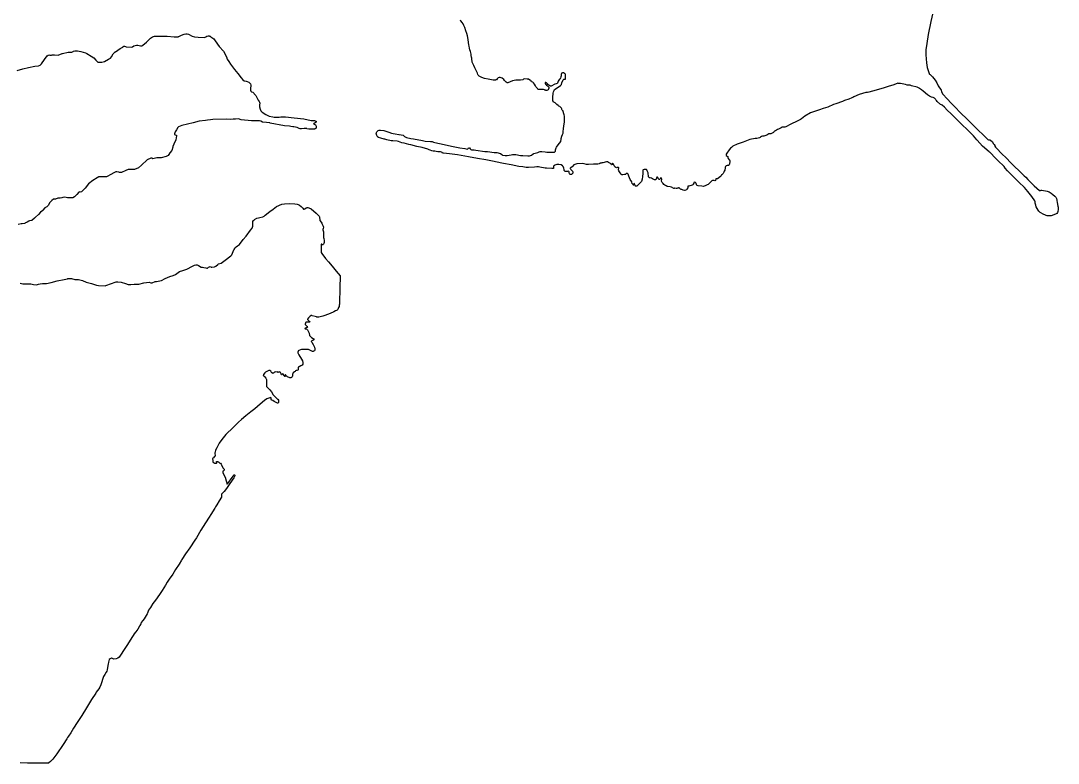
# Model space of a CAD drawing. Header units: inches. Extents: x 1341578 to 1502124, y 557203 to 748561.
# Drawn here: x 1470294 to 1476086, y 557203 to 561347 of the extents above; entities that cross this region are included whole.
import ezdxf

# ---------------------------------------------------------------- set-up
doc = ezdxf.new("R2010")
doc.units = ezdxf.units.IN
doc.header["$MEASUREMENT"] = 0
doc.layers.add('Zipcode', color=7, linetype='Continuous')

msp = doc.modelspace()

# ---------------------------------------------------------------- linework, layer by layer
at = {"layer": 'Zipcode'}
for points in [[(1475389.7, 561407.8), (1475374.8, 561343.1), (1475360.6, 561270.6), (1475351.9, 561219.5), (1475346.3, 561184.7), (1475346, 561156.6), (1475350, 561112.7), (1475354.8, 561085.9), (1475364.6, 561052.3), (1475365.6, 561049.8), (1475367.7, 561048), (1475371.5, 561046.2), (1475377, 561041.9), (1475384.5, 561033.8), (1475398, 561014.9), (1475408.1, 561000.8), (1475415.2, 560983.5), (1475432.3, 560958.7), (1475435.1, 560952), (1475440.2, 560939.6), (1475467, 560909.5), (1475485.5, 560889), (1475513.8, 560860.9), (1475534.7, 560839.2), (1475548, 560825.7), (1475569.2, 560805.7), (1475596.5, 560779), (1475617.4, 560758.6), (1475639.4, 560735.7), (1475666.1, 560709.7), (1475692.6, 560685), (1475696.2, 560683.2), (1475698.2, 560682.6), (1475701.2, 560682.8), (1475704.2, 560682.5), (1475704.5, 560682.5), (1475708.1, 560680.9), (1475718.3, 560671.9), (1475722.9, 560662.8), (1475727.5, 560656.3), (1475731.6, 560650.5), (1475732.7, 560646.9), (1475735.6, 560641.8), (1475744.8, 560631.3), (1475768, 560607.4), (1475798.4, 560578), (1475817.5, 560557.9), (1475836.9, 560538.7), (1475872.9, 560503.5), (1475895.5, 560481.8), (1475904.5, 560473.4), (1475916, 560461.6), (1475952.5, 560426.3), (1475981.6, 560399.2), (1475984.4, 560398.9), (1475987.8, 560400.3), (1475990.6, 560401.6), (1475991.2, 560401.6), (1475994.3, 560401.5), (1476024.7, 560395.9), (1476030, 560394.5), (1476035.2, 560391.8), (1476046, 560384), (1476056.2, 560376.9), (1476066.4, 560368.7), (1476072.6, 560362), (1476075.8, 560354.6), (1476077.4, 560345.7), (1476077.9, 560343.3), (1476080.3, 560332), (1476080.3, 560331.9), (1476084.3, 560313.1), (1476085.6, 560306), (1476086.1, 560299.2), (1476085, 560293.2), (1476083.4, 560282.2), (1476082, 560276.1), (1476078.7, 560271.3), (1476074.2, 560269), (1476070.4, 560267.8), (1476045.6, 560258.4), (1476040.5, 560258.3), (1476035.7, 560258.4), (1476028.6, 560258.8), (1476023.5, 560259), (1476018.5, 560259.9), (1476011.9, 560263), (1476004.8, 560266), (1475985.3, 560277.3), (1475978.5, 560284.2), (1475973.8, 560290.5), (1475968.8, 560298.7), (1475963.7, 560308.5), (1475960, 560317), (1475958.4, 560323.1), (1475957.7, 560329.8), (1475957.1, 560336.2), (1475955.3, 560342.2), (1475938.7, 560365.3), (1475915.7, 560393.7), (1475898.2, 560416.3), (1475866.9, 560446.7), (1475847.6, 560465.5), (1475815.9, 560496.5), (1475803, 560508.8), (1475790.2, 560524.6), (1475783.3, 560534.4), (1475783.1, 560534.8), (1475782.1, 560535.7), (1475750.4, 560565.8), (1475735.4, 560580.2), (1475705.1, 560611.2), (1475702.3, 560614.1), (1475701, 560615.3), (1475663.5, 560647.5), (1475634.3, 560680.2), (1475632.3, 560682.4), (1475612.3, 560704.1), (1475577.2, 560739.5), (1475550.3, 560766.1), (1475516.3, 560799.1), (1475488.6, 560826.7), (1475466, 560847.5), (1475450.3, 560864.3), (1475438.5, 560875), (1475433.4, 560877.7), (1475427.9, 560880.5), (1475409.3, 560896.9), (1475405.7, 560901.2), (1475402.5, 560905.1), (1475400, 560909.6), (1475395.5, 560914.1), (1475390.6, 560917.2), (1475386.9, 560918.3), (1475378.6, 560920.7), (1475375.1, 560922), (1475367.8, 560925.6), (1475356.6, 560933.7), (1475331.2, 560953.7), (1475322.6, 560961.3), (1475312.1, 560969.5), (1475309.9, 560971.3), (1475298.8, 560976.8), (1475266.7, 560984.3), (1475258.9, 560986.7), (1475254, 560987), (1475249.1, 560986.7), (1475242.2, 560987.5), (1475234, 560991), (1475204.6, 560996.7), (1475195, 560997.5), (1475190.4, 560998.2), (1475187, 560997.7), (1475181.5, 560994.8), (1475167.6, 560989.6), (1475136.5, 560979.7), (1475113.5, 560972.5), (1475069, 560960.3), (1475029, 560948), (1475020.6, 560947.4), (1475011.9, 560946.4), (1474974.4, 560935.2), (1474944, 560921.9), (1474939.5, 560919.4), (1474933.7, 560915.9), (1474916.6, 560909.2), (1474893.6, 560901.8), (1474881.3, 560897.2), (1474844.8, 560882.6), (1474831.5, 560880.4), (1474800.3, 560865.3), (1474773.6, 560857.3), (1474753.1, 560850.4), (1474702.2, 560832.4), (1474671.4, 560813.7), (1474651.8, 560800.5), (1474647.8, 560795.8), (1474627.9, 560785.8), (1474593.7, 560770.3), (1474564.5, 560755.2), (1474558.8, 560753.9), (1474555.1, 560753.9), (1474549.7, 560753.6), (1474544.7, 560752.4), (1474539.4, 560748.5), (1474524.5, 560741.1), (1474518, 560739.2), (1474512.5, 560735.7), (1474507, 560732.5), (1474502.5, 560731), (1474499.6, 560729), (1474498.7, 560727.2), (1474497.1, 560723.8), (1474482, 560716.1), (1474478.8, 560715.2), (1474475.6, 560715.1), (1474470.9, 560715), (1474464, 560712.5), (1474458.7, 560708.7), (1474441.7, 560702.8), (1474435.1, 560702.2), (1474428.9, 560701.1), (1474424.1, 560698.1), (1474421, 560695.1), (1474417.5, 560692.8), (1474411.1, 560691.4), (1474402.9, 560690.4), (1474394.3, 560690.5), (1474364.4, 560684.5), (1474327.1, 560670.2), (1474293.4, 560658.2), (1474269.9, 560646.6), (1474262, 560640.4), (1474256.3, 560636.1), (1474249.3, 560626.2), (1474235.4, 560608.4), (1474232.6, 560602.5), (1474232.2, 560597.6), (1474232.8, 560595.8), (1474237.8, 560591.4), (1474238.1, 560591.2), (1474241.5, 560588.5), (1474242.3, 560587.3), (1474241.5, 560583.9), (1474240.9, 560582.3), (1474241.1, 560581.7), (1474243, 560578.9), (1474249.6, 560571.3), (1474251, 560570.2), (1474251.6, 560569.2), (1474251.7, 560566.6), (1474251.8, 560560.7), (1474249.8, 560549.1), (1474248.9, 560543.3), (1474246.4, 560540.4), (1474245.1, 560539.9), (1474242.7, 560539.9), (1474237.7, 560539.8), (1474232.9, 560537.7), (1474228.6, 560533.9), (1474226.3, 560528.6), (1474226.1, 560523.7), (1474226.3, 560519.9), (1474225.4, 560517), (1474223.9, 560514), (1474220.4, 560506.8), (1474219.5, 560501.3), (1474218.1, 560497.6), (1474215.2, 560494.9), (1474209.1, 560489.1), (1474206.5, 560486.5), (1474203.3, 560481.6), (1474200.4, 560478.3), (1474182.9, 560464.9), (1474180.1, 560464.1), (1474178.4, 560464), (1474176.4, 560464.4), (1474174.9, 560464.5), (1474173.8, 560461.3), (1474172.9, 560457.7), (1474171.7, 560455.4), (1474169.3, 560454.4), (1474165.7, 560454.5), (1474161.2, 560455), (1474156.7, 560454.8), (1474151.9, 560453.1), (1474147.2, 560447.8), (1474130.8, 560433.2), (1474126.1, 560431), (1474114.8, 560426), (1474109, 560423.2), (1474105.8, 560422.7), (1474095.6, 560423.2), (1474076.2, 560426.1), (1474070.9, 560427.9), (1474067.4, 560430.5), (1474065.6, 560433.4), (1474064.4, 560438.5), (1474063.4, 560442), (1474060.3, 560444.4), (1474055.9, 560445.3), (1474053.3, 560445), (1474052.5, 560443.8), (1474051.9, 560442.3), (1474051.3, 560440.5), (1474047.8, 560434.2), (1474046.1, 560431.9), (1474043.1, 560430.1), (1474023.3, 560424.7), (1474019.6, 560424.3), (1474019, 560423.1), (1474018.6, 560419.6), (1474018.2, 560416.2), (1474017.3, 560413.7), (1474013, 560406.2), (1474011.2, 560403.6), (1474010, 560402.8), (1474001.9, 560399.8), (1474000, 560399.3), (1473992.1, 560402), (1473984, 560404.9), (1473980.1, 560405.8), (1473977.7, 560406.8), (1473972.9, 560410.4), (1473970.8, 560413.1), (1473969.8, 560415), (1473968.6, 560415.2), (1473966.3, 560414.5), (1473964, 560413.5), (1473961.5, 560413.4), (1473959.8, 560413.1), (1473956.1, 560411.4), (1473954.2, 560410.4), (1473952.6, 560410.3), (1473946, 560413.1), (1473943.9, 560413.3), (1473942.8, 560413), (1473941.9, 560411.5), (1473941.4, 560410.7), (1473939.3, 560411.1), (1473927.8, 560418.4), (1473918.9, 560421), (1473905.6, 560422.1), (1473902.3, 560422.7), (1473897.5, 560425.7), (1473889.2, 560429.9), (1473885, 560433.1), (1473879.8, 560437.8), (1473876.8, 560441.8), (1473874.8, 560444.9), (1473872, 560452.1), (1473872.9, 560462.7), (1473871.8, 560467.3), (1473869.8, 560469.9), (1473868.2, 560470.3), (1473866.3, 560469.2), (1473863.5, 560464.6), (1473860.9, 560461.9), (1473858.6, 560461.3), (1473858, 560461.4), (1473857.3, 560461.5), (1473857.1, 560461.8), (1473852, 560468.2), (1473851.1, 560472.1), (1473848.4, 560474.3), (1473845.7, 560474), (1473842.3, 560467.8), (1473841.6, 560463.2), (1473839.1, 560458.9), (1473837.8, 560458.5), (1473832.9, 560459.4), (1473820.3, 560464.9), (1473815.1, 560468.6), (1473808.7, 560471), (1473804.9, 560471.2), (1473801.9, 560472.6), (1473801.4, 560472.8), (1473799.5, 560474.2), (1473798.5, 560476.8), (1473797.8, 560483.3), (1473797.2, 560489.9), (1473796.4, 560497.8), (1473791.4, 560509.6), (1473789.4, 560514.1), (1473786.5, 560516.9), (1473781.8, 560517.1), (1473773.4, 560516.9), (1473768.3, 560515.8), (1473766.7, 560513.4), (1473766.3, 560508.3), (1473767.1, 560500.7), (1473767.1, 560496.9), (1473767.1, 560494.1), (1473765.3, 560478.6), (1473762.3, 560462.6), (1473758.7, 560450.3), (1473753.8, 560443.9), (1473748.7, 560438.4), (1473740.2, 560430.6), (1473733.3, 560423.2), (1473730.5, 560423.3), (1473728.7, 560423.8), (1473726.5, 560424.6), (1473724.5, 560426.4), (1473722, 560431.8), (1473720.3, 560437.1), (1473718.9, 560439), (1473717.4, 560439.7), (1473716.5, 560439.5), (1473716.6, 560437), (1473717, 560433.7), (1473716.8, 560431), (1473716.2, 560430), (1473715.4, 560429.8), (1473713.4, 560431.2), (1473711.5, 560433.1), (1473709.3, 560436), (1473706.3, 560439.8), (1473704.8, 560442.5), (1473704.5, 560444.7), (1473705.1, 560446.4), (1473705, 560448.1), (1473696.4, 560461.3), (1473689.4, 560478.7), (1473684.8, 560489.9), (1473681.8, 560494.1), (1473678.4, 560495.2), (1473676.3, 560495), (1473673, 560493.7), (1473671.2, 560491.2), (1473669.3, 560489.8), (1473664.2, 560488.6), (1473654.8, 560486.4), (1473652.4, 560486.3), (1473650.2, 560486.9), (1473645.2, 560491.7), (1473639.8, 560499.1), (1473633.4, 560509.4), (1473631.1, 560514.9), (1473631.5, 560520.3), (1473632.4, 560524), (1473632.3, 560526.4), (1473631.1, 560527.5), (1473628.3, 560527.8), (1473623.5, 560527.2), (1473619.5, 560526.7), (1473615.8, 560527.3), (1473611, 560531.1), (1473608.5, 560534.9), (1473605.1, 560543.7), (1473600.4, 560549.2), (1473598, 560550.3), (1473595.7, 560549.5), (1473594.7, 560545.8), (1473594.5, 560545.2), (1473593.9, 560543.2), (1473592.9, 560542.9), (1473592.4, 560542.9), (1473589.8, 560545.8), (1473586.5, 560549.6), (1473586.4, 560549.7), (1473582.3, 560552.2), (1473574.8, 560556.7), (1473570.3, 560559), (1473565.3, 560559.6), (1473564.2, 560559.4), (1473543.8, 560554.7), (1473538.8, 560553.5), (1473537.4, 560553.1), (1473533.5, 560551.6), (1473529.5, 560551.3), (1473527.3, 560551.2), (1473525.6, 560550.5), (1473523.1, 560549), (1473514.8, 560547), (1473491.6, 560547.2), (1473463.9, 560545.3), (1473452.5, 560545.1), (1473439, 560549), (1473427.3, 560549.5), (1473398.4, 560548), (1473392.9, 560547.4), (1473382.1, 560542.5), (1473372.3, 560532.2), (1473361.7, 560523.9), (1473361.4, 560522.3), (1473362.3, 560520.6), (1473365.1, 560516.5), (1473370.3, 560511), (1473374.4, 560506.9), (1473376.5, 560501.9), (1473375.5, 560495.8), (1473371.1, 560490.1), (1473368.7, 560488.4), (1473365, 560488.2), (1473364.6, 560488.1), (1473361.5, 560488.4), (1473359.8, 560489), (1473358, 560492.3), (1473357.4, 560493.3), (1473356.5, 560499.8), (1473355.8, 560504), (1473354.1, 560506.2), (1473351.1, 560506.8), (1473346.5, 560506.1), (1473342.6, 560505.4), (1473337.6, 560505.2), (1473333.1, 560506.3), (1473331.7, 560507.1), (1473329.1, 560508.5), (1473328.7, 560510), (1473328.3, 560511.3), (1473327.8, 560513.3), (1473327.7, 560516.6), (1473325.9, 560524.9), (1473322.2, 560533.2), (1473317.6, 560537.9), (1473310.4, 560542.4), (1473298.8, 560544.7), (1473287.5, 560544.3), (1473281.8, 560543.5), (1473276.3, 560541.5), (1473272.9, 560539.7), (1473269, 560535.8), (1473268.2, 560533.4), (1473268.5, 560529.9), (1473268.9, 560526.6), (1473269, 560525.3), (1473267.8, 560522.9), (1473265.2, 560522.3), (1473258, 560523), (1473229, 560524.3), (1473221.2, 560524.3), (1473191.2, 560530.5), (1473184.3, 560531.2), (1473174.8, 560531.4), (1473162.7, 560529.6), (1473128.9, 560528.5), (1473120.1, 560528.2), (1473114.8, 560527.9), (1473097.4, 560531.6), (1473075.5, 560534.2), (1473032.6, 560542.2), (1472989.7, 560550.9), (1472944.1, 560560), (1472936.8, 560561.4), (1472890.7, 560570.2), (1472844.1, 560578.7), (1472793.3, 560587.1), (1472752.5, 560595.3), (1472731.6, 560598.3), (1472687.7, 560604.7), (1472654.6, 560608), (1472650.9, 560608.1), (1472648, 560608.6), (1472645.7, 560610.9), (1472642.4, 560614.1), (1472637.9, 560615.6), (1472628.8, 560616.3), (1472621.7, 560616.2), (1472613.6, 560617.5), (1472606.3, 560619.2), (1472596.3, 560619.9), (1472588.7, 560620.8), (1472580, 560623.8), (1472573.6, 560627), (1472566.2, 560630.6), (1472534.3, 560639.6), (1472505.1, 560645.6), (1472472.4, 560654.7), (1472461.1, 560656.1), (1472434.2, 560664.1), (1472421.8, 560665.6), (1472412.4, 560668.7), (1472402.5, 560673.1), (1472395.9, 560674.7), (1472371.7, 560676.4), (1472361.4, 560677.2), (1472337.5, 560683), (1472325.6, 560686), (1472323.1, 560686.6), (1472303.4, 560692), (1472291, 560695.2), (1472285.2, 560700), (1472284.9, 560700.3), (1472282.8, 560703.1), (1472281.2, 560707), (1472279.5, 560712.3), (1472279, 560716.4), (1472278.9, 560716.8), (1472279.5, 560719.5), (1472280.3, 560723.1), (1472282.3, 560727.4), (1472290.1, 560733.7), (1472295.2, 560735.5), (1472301.7, 560736.4), (1472320.7, 560735.2), (1472354.2, 560723.6), (1472358.8, 560722), (1472364.4, 560719.4), (1472372.5, 560717.3), (1472383.9, 560715.6), (1472404.1, 560712.6), (1472406.3, 560712.2), (1472406.3, 560712.2), (1472428.4, 560707.5), (1472437, 560700.9), (1472446.6, 560695.5), (1472471.6, 560688.9), (1472485.9, 560688), (1472536.3, 560678.1), (1472552, 560674.3), (1472580.9, 560672.8), (1472590, 560672.2), (1472597.7, 560670.2), (1472623.1, 560663.8), (1472640.3, 560659.4), (1472698.4, 560646.7), (1472744.3, 560637.6), (1472773, 560633.8), (1472785.6, 560631.2), (1472789.6, 560631.4), (1472791.2, 560634.3), (1472791.5, 560634.9), (1472794.5, 560637.4), (1472799.5, 560636.9), (1472803.7, 560633), (1472803.7, 560633), (1472807.2, 560628.7), (1472811, 560626.6), (1472816.6, 560626.7), (1472824.9, 560626.6), (1472835.4, 560624.4), (1472885.6, 560618.1), (1472899.9, 560617.1), (1472937.1, 560611.9), (1472951.6, 560611.6), (1472973, 560605.6), (1472980.6, 560600.2), (1472983.6, 560596.9), (1472999.1, 560594.3), (1473009, 560594.4), (1473031.8, 560598.6), (1473039.7, 560599.6), (1473043.3, 560600.1), (1473053.9, 560600.4), (1473057.6, 560599.7), (1473057.6, 560599.7), (1473083.4, 560594.9), (1473091.5, 560594.5), (1473096.7, 560594.3), (1473125.3, 560593.3), (1473127.9, 560593.2), (1473134.2, 560593.1), (1473140.1, 560594.7), (1473145.4, 560597.7), (1473154.7, 560604), (1473158, 560606.2), (1473166.4, 560608.2), (1473180, 560611.5), (1473188.8, 560615.6), (1473194.1, 560616.9), (1473195.8, 560617.3), (1473202.1, 560617), (1473202.4, 560617), (1473221.3, 560614.9), (1473231.1, 560614.3), (1473268.6, 560613.4), (1473274.3, 560614.2), (1473277.7, 560616.6), (1473278.9, 560618.8), (1473279.8, 560625.1), (1473280, 560626.5), (1473280.8, 560632.2), (1473282.7, 560637.4), (1473284.7, 560641.6), (1473294.6, 560653.8), (1473302, 560663.3), (1473309.3, 560672.5), (1473309.8, 560678.6), (1473310.1, 560681.7), (1473311.2, 560690.7), (1473315.2, 560703), (1473319.3, 560713), (1473322, 560719.2), (1473322.8, 560727.6), (1473324.2, 560745.9), (1473327.7, 560770.9), (1473329.4, 560780.9), (1473329.9, 560790.8), (1473329.3, 560814.7), (1473328, 560822.5), (1473325.1, 560828.2), (1473323.2, 560832.4), (1473323.1, 560834.6), (1473322.8, 560841.1), (1473321.7, 560843.6), (1473319.2, 560845.7), (1473316.6, 560848), (1473315.3, 560851), (1473314.5, 560855.2), (1473313.3, 560859.2), (1473310, 560863.2), (1473306.2, 560866.6), (1473303.7, 560868.1), (1473303.2, 560868.5), (1473298.1, 560870.3), (1473294.7, 560873.2), (1473287, 560880.4), (1473277.3, 560888.8), (1473270.7, 560892.3), (1473267.1, 560894.6), (1473265.5, 560897), (1473264.9, 560901.2), (1473264.5, 560905.8), (1473264.7, 560911.2), (1473265, 560919.5), (1473266.7, 560943.5), (1473268.1, 560950.3), (1473271.7, 560958.6), (1473274.5, 560962.9), (1473288.1, 560972), (1473307.9, 560985.4), (1473312.1, 560990.7), (1473314.7, 560999.9), (1473321.3, 561016.5), (1473325.1, 561021.1), (1473327.7, 561021.8), (1473329.2, 561021.7), (1473330.7, 561021.7), (1473333.6, 561020.9), (1473334.9, 561020.2), (1473335.6, 561020.8), (1473336, 561022.3), (1473335.8, 561025.4), (1473335.2, 561031.9), (1473334.9, 561034.4), (1473334.3, 561046.8), (1473332.6, 561049.8), (1473328.8, 561052.8), (1473323.8, 561055.4), (1473320, 561056.5), (1473317.5, 561056.4), (1473313.5, 561053.6), (1473312.6, 561051.6), (1473311.8, 561049), (1473311.2, 561045.5), (1473310.2, 561040.4), (1473309.6, 561034), (1473307.9, 561027.3), (1473305.2, 561023.4), (1473301.3, 561021.8), (1473297.5, 561015.2), (1473294.3, 561009.8), (1473292.4, 561004.2), (1473290, 560999.5), (1473289.8, 560999), (1473287.7, 560996.9), (1473283.6, 560995.1), (1473275.4, 560993.1), (1473255.9, 560981.2), (1473253.9, 560981), (1473252.1, 560981.1), (1473250.5, 560982), (1473248.3, 560983.1), (1473242.3, 560987.4), (1473236.7, 560992), (1473232.3, 560996.9), (1473228.4, 561000.9), (1473225.4, 561002.2), (1473221.4, 561001.8), (1473221.1, 560996.6), (1473223.1, 560993.1), (1473228.3, 560987.3), (1473234.3, 560983.2), (1473241.3, 560976.6), (1473243.1, 560973), (1473242.9, 560970), (1473241.1, 560965.5), (1473238.5, 560961.8), (1473235, 560958.9), (1473231.2, 560958.1), (1473227.1, 560957.9), (1473225.6, 560958.3), (1473223.2, 560958.8), (1473219.4, 560960.3), (1473218.4, 560960.8), (1473212.7, 560963.6), (1473205.1, 560963.6), (1473191.3, 560962.9), (1473189.2, 560962.8), (1473184.7, 560963.6), (1473181.3, 560964.8), (1473178.2, 560968.3), (1473172.1, 560976.3), (1473167.6, 560983.7), (1473162.3, 560993.8), (1473157.1, 561000.2), (1473152.4, 561003.6), (1473147.8, 561005.2), (1473145.7, 561006.8), (1473144.1, 561011.6), (1473142.2, 561013.6), (1473136.4, 561015.5), (1473128.5, 561020.4), (1473121.3, 561021.7), (1473106, 561022.7), (1473100.4, 561021), (1473096.1, 561017.5), (1473083.3, 561015.6), (1473072.7, 561015.6), (1473065.3, 561015), (1473057.2, 561014.5), (1473049.4, 561014.4), (1473039.8, 561012), (1473012.3, 561001.1), (1473009.3, 561000.9), (1473004.5, 561003.9), (1473003.7, 561004.8), (1472999.9, 561008.4), (1472995.1, 561014.4), (1472990.7, 561019.7), (1472981.9, 561026.8), (1472971.2, 561030.2), (1472964.2, 561029.8), (1472959.9, 561028.9), (1472957, 561026.2), (1472955.3, 561023.9), (1472953.8, 561022), (1472950.4, 561017.9), (1472947.1, 561016.7), (1472944.3, 561015.9), (1472932, 561016), (1472903, 561021.6), (1472883.6, 561025.1), (1472867.2, 561029.4), (1472852.8, 561037.9), (1472850.9, 561038.9), (1472847.8, 561042.6), (1472845.8, 561047.3), (1472843.4, 561053.9), (1472840.9, 561062), (1472828.5, 561084.4), (1472823, 561097.2), (1472817.5, 561108.5), (1472814.6, 561115.9), (1472814.2, 561116.8), (1472812.1, 561134.5), (1472811.4, 561140.5), (1472810.9, 561142.7), (1472808.3, 561154.1), (1472807.8, 561160.5), (1472804, 561174.6), (1472801.3, 561184.1), (1472799, 561194.4), (1472797.2, 561205), (1472796.3, 561212.9), (1472793.9, 561225.6), (1472792.1, 561243.2), (1472788.5, 561263.2), (1472783.9, 561276.3), (1472778.5, 561291.5), (1472772.9, 561310), (1472768.1, 561321), (1472763.3, 561329.3), (1472757.9, 561338), (1472750.2, 561346.8), (1472747.2, 561348.9)], [(1470273.5, 561069.5), (1470306.4, 561078.6), (1470337, 561086.1), (1470372.2, 561093.4), (1470392.6, 561095.7), (1470402.7, 561099.8), (1470406.7, 561102.3), (1470408.4, 561104.8), (1470409.4, 561106.3), (1470426.5, 561130.9), (1470441.5, 561150.9), (1470446.6, 561154.9), (1470450.3, 561156.2), (1470455.6, 561155.4), (1470464.8, 561154.3), (1470470.1, 561156.7), (1470481.6, 561155.9), (1470482.7, 561155.9), (1470503, 561155.3), (1470526, 561163.7), (1470527.7, 561164.4), (1470559.4, 561172.3), (1470568.9, 561172.2), (1470578.3, 561172.2), (1470585.7, 561175.6), (1470588.5, 561177), (1470595, 561178.8), (1470610.3, 561179.2), (1470629.5, 561175.5), (1470655.7, 561167.2), (1470662.9, 561164.9), (1470687.7, 561149.3), (1470701.4, 561140.8), (1470712.2, 561127.8), (1470714.6, 561124.9), (1470719, 561121.3), (1470724.9, 561116.7), (1470730.2, 561115.3), (1470739.2, 561115.7), (1470743, 561115.9), (1470746.6, 561116.7), (1470760.8, 561120.2), (1470783.6, 561132), (1470794.7, 561138.4), (1470800.4, 561145.1), (1470810, 561162.1), (1470821.5, 561173.1), (1470822.7, 561173.9), (1470848.7, 561191.4), (1470863.5, 561200.4), (1470863.9, 561200.7), (1470869.2, 561204.5), (1470873, 561205.4), (1470878.2, 561203.7), (1470878.6, 561203.5), (1470883.3, 561201.2), (1470910.1, 561199), (1470917.9, 561201.6), (1470918.3, 561201.9), (1470925.2, 561206.8), (1470932.1, 561209.4), (1470940.7, 561210.3), (1470948.3, 561210.3), (1470955.2, 561208.2), (1470961.7, 561207), (1470967.1, 561207.3), (1470969.5, 561207.4), (1470975.5, 561210.4), (1470996.3, 561227.5), (1471017.8, 561248.9), (1471029.5, 561256.3), (1471040, 561260.4), (1471049.7, 561260.7), (1471058.7, 561260.9), (1471066.2, 561260.9), (1471077.5, 561260.9), (1471112.2, 561260.4), (1471150.6, 561257), (1471171.1, 561257.3), (1471172.2, 561257.6), (1471175, 561258.4), (1471175.7, 561258.6), (1471192.1, 561266), (1471206.8, 561272.1), (1471215.1, 561273.2), (1471222.3, 561273.2), (1471229.6, 561272), (1471250.2, 561260.9), (1471264.7, 561258), (1471283.6, 561255.6), (1471319.1, 561254.1), (1471327.3, 561256.6), (1471333.5, 561260.2), (1471339.4, 561262.1), (1471345.5, 561262.5), (1471348.3, 561261.4), (1471348.3, 561261.4), (1471351.8, 561260.1), (1471354.4, 561257.9), (1471360, 561253), (1471372.4, 561245.2), (1471379.8, 561234.1), (1471402.1, 561203.6), (1471424.9, 561177), (1471441.8, 561146), (1471446, 561133.5), (1471456, 561119.6), (1471465.7, 561103.9), (1471487.6, 561075.3), (1471506, 561052.5), (1471524.7, 561029.3), (1471533.1, 561017.3), (1471541.4, 561011.5), (1471552.9, 561008.9), (1471557.9, 561007.8), (1471567, 561004), (1471570.6, 561000.5), (1471575.8, 560994.2), (1471578, 560986.7), (1471577.9, 560984.5), (1471576.8, 560971.1), (1471576.2, 560958.9), (1471578.1, 560953.9), (1471581.2, 560951.8), (1471582.3, 560951), (1471588.8, 560948.7), (1471603.6, 560931.6), (1471605.5, 560929.3), (1471619.2, 560904.1), (1471624.5, 560896.8), (1471627, 560893), (1471628.9, 560887), (1471626.6, 560878.6), (1471626.4, 560867.4), (1471629.6, 560853.6), (1471634.9, 560843.8), (1471641.7, 560837.3), (1471662.5, 560823.5), (1471680.2, 560815.2), (1471700.7, 560811.3), (1471709.5, 560809.6), (1471726.6, 560808.2), (1471737.2, 560809.7), (1471745.6, 560811), (1471772.5, 560810.7), (1471821.2, 560805.9), (1471875.1, 560799.6), (1471915.5, 560790.5), (1471926.2, 560790.9), (1471934.4, 560790.1), (1471938.4, 560787.9), (1471938.4, 560787.9), (1471940.8, 560786.6), (1471941.4, 560786.2), (1471941.4, 560786.2), (1471942.5, 560785.7), (1471943, 560784.5), (1471942.3, 560781.3), (1471938, 560777.5), (1471929.4, 560773.1), (1471929.3, 560772.7), (1471929, 560772.1), (1471929.6, 560771), (1471932.5, 560769.1), (1471940.1, 560765.2), (1471943.1, 560758.9), (1471943.5, 560753.2), (1471943.1, 560746.7), (1471938.3, 560743.3), (1471933.5, 560742.3), (1471915.4, 560741.4), (1471904, 560741.6), (1471903, 560741.7), (1471891, 560744.6), (1471890.5, 560744.8), (1471884.8, 560745.5), (1471884.8, 560745.5), (1471875.5, 560744.8), (1471861.7, 560743.5), (1471854.6, 560743.9), (1471847.4, 560746.2), (1471840.4, 560749.5), (1471836.3, 560751.4), (1471818.7, 560754.4), (1471818.6, 560754.4), (1471813.9, 560755.2), (1471813.8, 560755.2), (1471801.6, 560757.3), (1471794.5, 560757.8), (1471766, 560760.1), (1471686.9, 560776), (1471685.1, 560776.4), (1471665.8, 560778.9), (1471643.5, 560781.7), (1471633.8, 560785.7), (1471627.6, 560788.3), (1471625.9, 560788.5), (1471621.3, 560789), (1471601.6, 560788.3), (1471582.7, 560789.2), (1471525, 560794.7), (1471510, 560799.2), (1471510, 560799.2), (1471509.9, 560799.2), (1471492, 560798.3), (1471484.9, 560797.9), (1471479.2, 560797.6), (1471462.2, 560796.7), (1471439.8, 560798.5), (1471366.3, 560796.6), (1471353.5, 560794.5), (1471337.4, 560791.9), (1471325.8, 560790.1), (1471290.6, 560786.5), (1471255.6, 560778.1), (1471193.1, 560761.8), (1471175.1, 560754.8), (1471170.3, 560750.3), (1471163.8, 560738.4), (1471156.3, 560726.6), (1471153, 560716.1), (1471153, 560712.3), (1471156.2, 560709.6), (1471161, 560709.2), (1471162.7, 560708.5), (1471164, 560705.4), (1471159.4, 560682.5), (1471149, 560658.1), (1471143.8, 560645.7), (1471143, 560641.5), (1471136.6, 560622.6), (1471126.6, 560609), (1471121.5, 560600.8), (1471116.1, 560594.6), (1471105.7, 560588.7), (1471077.3, 560582.5), (1471053.8, 560582.2), (1471039, 560577.6), (1471031.6, 560576.9), (1471026.8, 560579.2), (1471023.6, 560580.7), (1471020.3, 560580.6), (1471000.2, 560570.7), (1470968.4, 560540.6), (1470950.8, 560525.8), (1470929.7, 560516.9), (1470893.4, 560516.4), (1470880.2, 560511.7), (1470855.9, 560500.7), (1470847.9, 560500.1), (1470844.7, 560500.9), (1470841.9, 560501.6), (1470841.8, 560501.6), (1470831.1, 560504.2), (1470824, 560503.6), (1470816.4, 560500.4), (1470793, 560486.4), (1470780.2, 560479.2), (1470771.8, 560476.5), (1470749.8, 560475.2), (1470742, 560475.5), (1470729.9, 560475.1), (1470720.6, 560470), (1470697.2, 560456.3), (1470672.1, 560436.2), (1470653.5, 560412.3), (1470637.6, 560396.7), (1470632.8, 560393.1), (1470627.3, 560391.2), (1470622.7, 560391.6), (1470618.3, 560389.9), (1470606.4, 560377.5), (1470593.2, 560363.4), (1470585.3, 560359.5), (1470576.3, 560358.1), (1470554, 560358), (1470540.2, 560361.7), (1470528.4, 560361), (1470522.6, 560358.9), (1470513.1, 560356.5), (1470501.6, 560357.6), (1470488.6, 560351), (1470477.1, 560350.5), (1470466.8, 560343), (1470455.5, 560331.8), (1470447, 560315.8), (1470440.3, 560308.9), (1470427.9, 560302.7), (1470417.5, 560289.5), (1470416.3, 560288.6), (1470403.7, 560279.4), (1470392.4, 560265.7), (1470392.4, 560265.7), (1470392.3, 560265.7), (1470377, 560250.8), (1470370.6, 560244.6), (1470354.9, 560233), (1470353.1, 560232.5), (1470343.2, 560229.8), (1470339.8, 560227.8), (1470329.8, 560222), (1470317.5, 560216.8), (1470315.8, 560216.1), (1470301.3, 560214.5), (1470295.6, 560213.1), (1470279.1, 560209.2)], [(1470290, 559883), (1470297.9, 559880.9), (1470305.1, 559879.1), (1470313.5, 559878.9), (1470349.8, 559878.2), (1470364.3, 559874.9), (1470382.5, 559872.8), (1470393.2, 559876.9), (1470402.7, 559879.2), (1470414.6, 559880.3), (1470437, 559880.4), (1470463.3, 559886.3), (1470498.1, 559895.5), (1470536.2, 559902.6), (1470546, 559905), (1470554.3, 559907), (1470557.2, 559907.7), (1470567, 559908.8), (1470578, 559908.6), (1470595, 559903.6), (1470617.2, 559902.5), (1470638.8, 559897.9), (1470659.7, 559888.6), (1470688.9, 559879.8), (1470717.6, 559871.4), (1470728.5, 559868.9), (1470764.4, 559867.1), (1470769, 559868.8), (1470800.7, 559879.8), (1470821.6, 559888.5), (1470826.7, 559890.2), (1470836.1, 559890.3), (1470855.2, 559888.4), (1470878.5, 559880.8), (1470894.1, 559874.3), (1470907.7, 559874.8), (1470927.4, 559876.5), (1470953, 559876.6), (1470981.1, 559884.3), (1471010.7, 559887.3), (1471021, 559884.7), (1471028.1, 559884.1), (1471044.5, 559891), (1471052.4, 559892.5), (1471080.3, 559897.9), (1471100.8, 559907.8), (1471125.4, 559920.5), (1471145.3, 559924.6), (1471158.3, 559931.3), (1471180.8, 559947.2), (1471198, 559952.7), (1471221.1, 559960.1), (1471251.9, 559977.6), (1471263.2, 559982.9), (1471271.8, 559984.8), (1471278.5, 559984.7), (1471286.3, 559981.3), (1471301, 559972.6), (1471308.8, 559970.9), (1471316.3, 559970.3), (1471328.1, 559967.4), (1471331.9, 559966), (1471335.6, 559966.4), (1471343, 559972.3), (1471346.9, 559974.4), (1471351.6, 559975.5), (1471354.3, 559974.2), (1471357.4, 559972.1), (1471361.4, 559972.6), (1471374.8, 559974.3), (1471383.9, 559977.1), (1471393.3, 559987.2), (1471397.9, 559989.7), (1471413, 559993.6), (1471436, 560011.7), (1471467.2, 560034.5), (1471472.4, 560041.4), (1471484.2, 560068.1), (1471485.7, 560071.2), (1471488.3, 560076.7), (1471490.1, 560080.7), (1471497.4, 560085.7), (1471504.9, 560090.8), (1471516, 560098.4), (1471535.2, 560126.2), (1471551.7, 560144.3), (1471576.1, 560177.6), (1471585.8, 560190), (1471587.9, 560194.9), (1471589.9, 560199.8), (1471590.3, 560204.9), (1471590.3, 560205.1), (1471589.4, 560214.7), (1471590.4, 560227.1), (1471593.1, 560231.5), (1471596.5, 560234.8), (1471599, 560237.2), (1471611.2, 560244.6), (1471621.4, 560247.2), (1471628, 560248.5), (1471645.9, 560251.9), (1471652, 560255.9), (1471659.3, 560261.8), (1471685.3, 560282), (1471702.6, 560295.4), (1471702.6, 560295.4), (1471722.3, 560310.7), (1471751.7, 560323.4), (1471766.5, 560325.4), (1471796.8, 560327.1), (1471823.6, 560326), (1471836.8, 560322.7), (1471842.7, 560321.4), (1471849.9, 560317.3), (1471859.6, 560309.5), (1471868.8, 560300.6), (1471873.2, 560296.2), (1471876.2, 560294.7), (1471879.1, 560296.6), (1471887.1, 560302.1), (1471892.5, 560304), (1471897.5, 560304.7), (1471902.8, 560303.4), (1471914.4, 560297.4), (1471944, 560273.3), (1471951.2, 560266), (1471959, 560256), (1471961.1, 560252.6), (1471961.6, 560247.4), (1471963.1, 560237.8), (1471964.5, 560232.9), (1471971.3, 560223.7), (1471973.9, 560218.1), (1471977.2, 560211.1), (1471982.7, 560200.1), (1471983.2, 560195), (1471982.3, 560187.9), (1471980.7, 560181.4), (1471980.8, 560181), (1471983.9, 560168.6), (1471983.9, 560163.5), (1471983.9, 560159.1), (1471983.8, 560148), (1471984.6, 560139.6), (1471984.8, 560137.7), (1471985.7, 560131), (1471986.9, 560120.3), (1471987.1, 560109.2), (1471986.9, 560107.4), (1471986.7, 560105.4), (1471985.5, 560103), (1471984, 560099.5), (1471980.6, 560096.5), (1471978.4, 560096.8), (1471976.9, 560097.4), (1471974.9, 560099.3), (1471973.9, 560100.3), (1471972.6, 560100.8), (1471971.7, 560100.3), (1471970.9, 560098.7), (1471970.8, 560082.2), (1471971.4, 560070.7), (1471971.3, 560053.3), (1471974.5, 560047.1), (1471996, 560019.6), (1472011.2, 560002.4), (1472031.7, 559977.4), (1472054.6, 559949.4), (1472077.5, 559923.6), (1472076.5, 559905.5), (1472075.1, 559873.1), (1472075, 559827), (1472073.9, 559801.3), (1472074.1, 559784.7), (1472073.5, 559765.1), (1472072.4, 559759.7), (1472070.7, 559753.1), (1472067.4, 559746.4), (1472063.8, 559736.1), (1472060.6, 559732.5), (1472056.2, 559730.4), (1472051.7, 559728.1), (1472051.6, 559728.1), (1472041.2, 559722.8), (1472021.3, 559713.5), (1471991.4, 559701.2), (1471980.3, 559697.7), (1471957.2, 559693.1), (1471946.4, 559693.5), (1471945.1, 559693.8), (1471936.8, 559696.1), (1471921, 559700.6), (1471918.1, 559701.7), (1471915.1, 559701.2), (1471910.4, 559699.1), (1471909.5, 559698.7), (1471899.6, 559689.2), (1471894.6, 559681), (1471895.3, 559679.1), (1471897.4, 559676.9), (1471901.9, 559672.7), (1471906.6, 559668.4), (1471907.1, 559667.7), (1471907.1, 559666.3), (1471906, 559665.2), (1471903.6, 559664.3), (1471898.6, 559664.2), (1471887.1, 559665.3), (1471886.2, 559664.8), (1471885.3, 559663.6), (1471884.4, 559661.3), (1471883.3, 559658.4), (1471882.4, 559654.4), (1471882.3, 559652.1), (1471883.8, 559649.5), (1471891.2, 559642.8), (1471892.7, 559641.8), (1471893.5, 559639.8), (1471893.9, 559637), (1471893, 559635.6), (1471890.8, 559634.4), (1471887.6, 559633.7), (1471881.3, 559631.8), (1471880.4, 559629.6), (1471881.5, 559627.8), (1471883.4, 559626.9), (1471888.1, 559626.7), (1471891.9, 559625.2), (1471894.7, 559622.8), (1471904.2, 559602.5), (1471906.3, 559591.1), (1471908.8, 559587.2), (1471916.6, 559579.6), (1471927.3, 559573.4), (1471929.5, 559571.3), (1471930.7, 559567.9), (1471930.7, 559566.7), (1471928.7, 559565.2), (1471926.1, 559564.4), (1471919.6, 559560.7), (1471916.7, 559558.9), (1471915.5, 559557.6), (1471916.2, 559555.7), (1471918.4, 559553.5), (1471925.9, 559540.8), (1471933.4, 559525), (1471935.9, 559516.7), (1471936.1, 559511.5), (1471935.7, 559508.1), (1471933.7, 559505.5), (1471929.1, 559502.9), (1471926.4, 559501.8), (1471923, 559502), (1471915.8, 559504.6), (1471907.9, 559508.6), (1471900.9, 559511.7), (1471897.4, 559512.1), (1471891.1, 559512.4), (1471862.1, 559511.6), (1471855.1, 559511), (1471846.1, 559507), (1471843.3, 559504.1), (1471842.6, 559502.3), (1471840.4, 559496.7), (1471840.5, 559494.5), (1471847.2, 559482.6), (1471860.5, 559459), (1471866.9, 559448.2), (1471869.2, 559439.5), (1471869, 559434.4), (1471867.9, 559429.6), (1471865.8, 559425.1), (1471857.6, 559421.5), (1471847.6, 559416), (1471842.7, 559413.7), (1471842.3, 559410.9), (1471842.5, 559406.3), (1471843.2, 559401.2), (1471842.7, 559398.9), (1471840.2, 559396.3), (1471835.5, 559395.5), (1471831.1, 559394.9), (1471828.6, 559393.4), (1471825.4, 559389.6), (1471821.6, 559386.8), (1471815.4, 559382.8), (1471812.5, 559379.2), (1471811, 559372.4), (1471810.4, 559365.9), (1471808.5, 559360.4), (1471805.5, 559356.3), (1471801.1, 559354.2), (1471798.3, 559354.2), (1471796.5, 559354.7), (1471783.2, 559360.5), (1471781.2, 559361.6), (1471778.3, 559363.5), (1471773.8, 559368.1), (1471771.4, 559370.6), (1471768.9, 559371.7), (1471768.3, 559371.3), (1471767.6, 559370.4), (1471769.4, 559367.2), (1471771.1, 559365.4), (1471770.6, 559363.9), (1471769.4, 559362.6), (1471769.4, 559362.4), (1471767.7, 559362.4), (1471766.6, 559362.6), (1471763.6, 559365.9), (1471761.7, 559368.9), (1471760.4, 559373.5), (1471759.8, 559375.3), (1471758.5, 559376.3), (1471757.5, 559376.3), (1471753.4, 559373.7), (1471751.1, 559371.8), (1471750.5, 559371.8), (1471747.3, 559376.2), (1471743.2, 559383), (1471740.5, 559388.1), (1471740, 559388.5), (1471737.1, 559386.6), (1471733.7, 559384.9), (1471731.8, 559384.8), (1471731.1, 559384.8), (1471729.7, 559385.7), (1471727.3, 559386.9), (1471723.1, 559385), (1471717.6, 559386.9), (1471712.5, 559386.2), (1471707.6, 559382.8), (1471706.4, 559382), (1471704.1, 559380), (1471700.1, 559378.7), (1471699.2, 559380), (1471699.2, 559380.9), (1471699.2, 559381.7), (1471699.2, 559382.1), (1471697.7, 559382.8), (1471694.1, 559384.8), (1471690.1, 559390.8), (1471685, 559394.5), (1471682.4, 559395.2), (1471679.6, 559395.1), (1471675.9, 559393.6), (1471660.6, 559385.3), (1471655.8, 559381.3), (1471649.1, 559373.4), (1471648.2, 559370.2), (1471647.8, 559367.2), (1471649.1, 559365.1), (1471652.3, 559362.6), (1471661.4, 559352.7), (1471665.1, 559344.3), (1471666.3, 559325.2), (1471666.6, 559305.3), (1471668.9, 559301.9), (1471679.6, 559292.1), (1471685.3, 559287), (1471693, 559275.1), (1471702.8, 559260), (1471707.1, 559255.8), (1471707.2, 559255.7), (1471707.3, 559255.6), (1471722, 559241.2), (1471727.9, 559235.6), (1471728.3, 559234.9), (1471732.2, 559228.6), (1471733.5, 559218.4), (1471732.5, 559215.7), (1471729.7, 559213.3), (1471727.8, 559213.5), (1471709.1, 559222.3), (1471701.3, 559227.4), (1471694.5, 559230.1), (1471693, 559231.2), (1471691.7, 559233.1), (1471691.1, 559239.8), (1471691.2, 559241.7), (1471691, 559241.9), (1471689.1, 559243.8), (1471687.9, 559243.8), (1471684, 559242.8), (1471667.6, 559236.1), (1471654.5, 559226.7), (1471630.4, 559207.8), (1471600.5, 559181.3), (1471577.7, 559164.1), (1471550.8, 559142.8), (1471526.3, 559122.3), (1471509.5, 559106.4), (1471468.4, 559064.9), (1471449.8, 559048.5), (1471438, 559038), (1471423.1, 559020.1), (1471416.6, 559010.4), (1471402.3, 558990), (1471387.8, 558964.3), (1471381.6, 558949.9), (1471378.4, 558939.1), (1471377, 558935.9), (1471377, 558931), (1471379.4, 558920.4), (1471376.9, 558914.7), (1471374.6, 558912.8), (1471369.1, 558908.5), (1471366.7, 558906.4), (1471364.9, 558901.9), (1471365.8, 558893.7), (1471366.4, 558886.7), (1471368.8, 558882.1), (1471373.2, 558879.7), (1471375.1, 558878.3), (1471383.6, 558877.9), (1471387.2, 558878.6), (1471387.8, 558879.2), (1471388.3, 558880.2), (1471388.1, 558882.2), (1471387, 558883.6), (1471385.9, 558885.7), (1471385.9, 558886.2), (1471386.2, 558886.3), (1471386.5, 558886.4), (1471390.3, 558887), (1471393.3, 558887), (1471396.7, 558885.8), (1471399.3, 558883.7), (1471405.2, 558878.6), (1471408.2, 558877.6), (1471412.5, 558871.5), (1471414.2, 558868.4), (1471422.9, 558852.5), (1471428.7, 558843.8), (1471429, 558843.1), (1471430.4, 558839.8), (1471429.4, 558838.5), (1471428.1, 558837), (1471427.6, 558836.7), (1471425.5, 558835.4), (1471422.8, 558833.4), (1471421.3, 558831.1), (1471422, 558826.6), (1471426.7, 558817.1), (1471435.9, 558799), (1471441.3, 558779.7), (1471443.5, 558769), (1471443.5, 558764.1), (1471444.4, 558762.4), (1471444.6, 558762.3), (1471446.3, 558761.6), (1471448, 558761.8), (1471450.1, 558763.7), (1471474.4, 558798.8), (1471484.9, 558812.6), (1471485.4, 558813), (1471486.4, 558813.2), (1471488.8, 558811.8), (1471490, 558808), (1471484.4, 558796.9), (1471460.9, 558764), (1471441.7, 558736.3), (1471428.7, 558718.9), (1471424.3, 558713.4), (1471415.4, 558705.3), (1471415.2, 558700.6), (1471415.3, 558694.3), (1471414.5, 558688.1), (1471402.1, 558667.5), (1471388.4, 558645), (1471381.3, 558633.4), (1471381.3, 558633.3), (1471377.4, 558627), (1471355.3, 558590.7), (1471346.4, 558577.2), (1471325.4, 558545.4), (1471298.8, 558503.4), (1471274.2, 558460.5), (1471266, 558448.1), (1471238.3, 558405.7), (1471214.1, 558372.5), (1471192.8, 558339.6), (1471191.3, 558337.3), (1471177.6, 558315), (1471158.7, 558284.1), (1471143, 558259.3), (1471122.8, 558230.6), (1471115.6, 558219.8), (1471111, 558213.8), (1471101.1, 558197), (1471082.5, 558168), (1471068, 558145.7), (1471046.1, 558113.3), (1471032.2, 558094.2), (1471018.6, 558071.7), (1471012.8, 558064.1), (1471007.9, 558057.7), (1471000.6, 558040.7), (1470999.1, 558037.1), (1470983.2, 558009.5), (1470976.3, 558000.3), (1470967, 557988), (1470963.7, 557982.1), (1470957.8, 557971.7), (1470956, 557968.5), (1470947.3, 557951.3), (1470936.3, 557936.9), (1470925.2, 557923.3), (1470924.5, 557922.2), (1470924.5, 557922.2), (1470913.4, 557904.5), (1470889.3, 557866.8), (1470871.6, 557838.7), (1470851.5, 557806), (1470847.4, 557800), (1470843, 557794.4), (1470835.9, 557790.5), (1470826.3, 557786.2), (1470814.1, 557784.9), (1470805.6, 557787.8), (1470801.5, 557788.8), (1470799.8, 557788.8), (1470793.6, 557786), (1470788.3, 557781.3), (1470785.5, 557774.6), (1470784.2, 557766.9), (1470783.9, 557765.1), (1470783.9, 557765.1), (1470782.8, 557757.8), (1470778, 557737.2), (1470775.7, 557723.7), (1470773.6, 557716.2), (1470771.5, 557711.7), (1470763.3, 557698.4), (1470756.1, 557687), (1470752.9, 557676.3), (1470744.1, 557651.1), (1470740.3, 557640.1), (1470734.8, 557627.5), (1470730.1, 557618), (1470715.7, 557599.1), (1470713, 557595), (1470689.8, 557559.5), (1470660.3, 557511.6), (1470634.5, 557469.1), (1470631.2, 557464.4), (1470623.4, 557453.5), (1470609.7, 557430.1), (1470588.6, 557398.5), (1470573, 557373.6), (1470560, 557353.8), (1470560, 557353.7), (1470555.6, 557347.2), (1470550.4, 557339.2), (1470530.3, 557308.2), (1470494.9, 557256), (1470473, 557226.8), (1470459.2, 557212.6), (1470450.9, 557204.9), (1470448.4, 557203.9), (1470447.1, 557203.4), (1470440.2, 557203.4), (1470433.5, 557203.3), (1470412, 557203.3), (1470394.4, 557203.3), (1470370.5, 557203.2), (1470330.7, 557203.4), (1470289.8, 557204.7)]]:
    msp.add_lwpolyline(points, dxfattribs=at)

doc.saveas('drawing.dxf')
